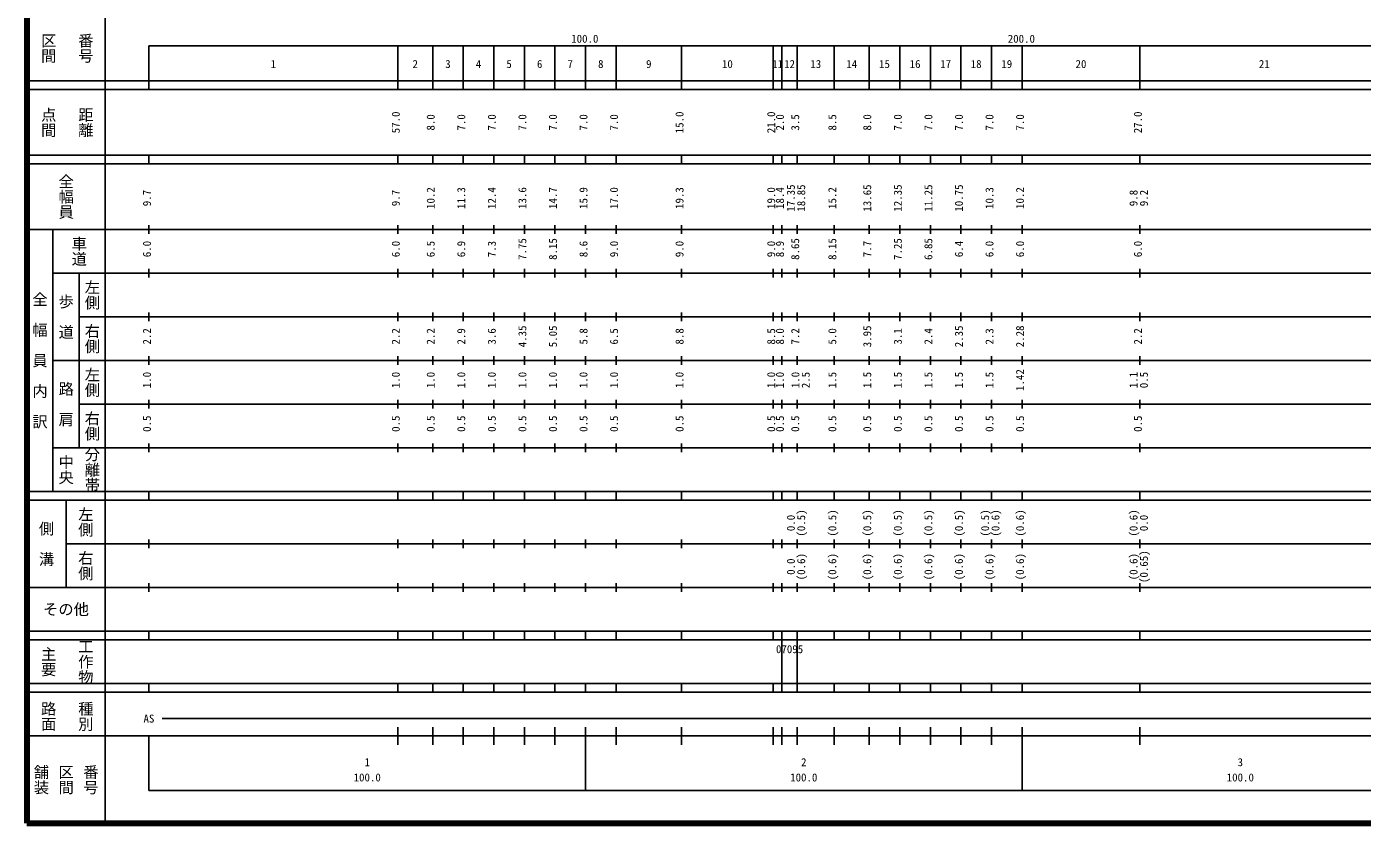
# Model space of a CAD drawing. Units: millimetres on the paper, enlarged 1000 times. Extents: x 40000 to 680000, y 20000 to 380000.
# Drawn here: x 40000 to 345942, y 20000 to 202409 of the extents above; entities that cross this region are included whole.
import ezdxf
from ezdxf.enums import TextEntityAlignment as Align

# ---------------------------------------------------------------- set-up
doc = ezdxf.new("R2010")
doc.units = ezdxf.units.MM
doc.header["$LTSCALE"] = 1000
doc.layers.add('M-TTL', color=2, linetype='Continuous', lineweight=140)
doc.layers.add('M-TTL-BAND', color=7, linetype='Continuous', lineweight=25)
doc.styles.add('@ＭＳ ゴシック', font='')
doc.styles.add('ＭＳ ゴシック', font='')
doc.styles.get('@ＭＳ ゴシック').set_extended_font_data('@MS Gothic')
doc.styles.get('ＭＳ ゴシック').set_extended_font_data('MS Gothic')

msp = doc.modelspace()

# ---------------------------------------------------------------- linework, layer by layer
at = {"layer": 'M-TTL'}
for p, q in [((40000, 380000), (40000, 20000)), ((40000, 20000), (680000, 20000))]:
    msp.add_line(p, q, dxfattribs=at)
at = {"layer": 'M-TTL-BAND'}
for p, q in [((58000, 370000), (58000, 20000)), ((68000, 198000), (579000, 198000)), ((68000, 198000), (68000, 188000)), ((125000, 188000), (125000, 198000)), ((133000, 188000), (133000, 198000)), ((140000, 188000), (140000, 198000)), ((147000, 188000), (147000, 198000)), ((154000, 188000), (154000, 198000)), ((161000, 188000), (161000, 198000)), ((168000, 188000), (168000, 198000)), ((175000, 188000), (175000, 198000)), ((190000, 188000), (190000, 198000)), ((211000, 188000), (211000, 198000)), ((213000, 188000), (213000, 198000)), ((216500, 188000), (216500, 198000)), ((225000, 188000), (225000, 198000)), ((233000, 188000), (233000, 198000)), ((240000, 188000), (240000, 198000)), ((247000, 188000), (247000, 198000)), ((254000, 188000), (254000, 198000)), ((261000, 188000), (261000, 198000)), ((268000, 188000), (268000, 198000)), ((295000, 188000), (295000, 198000)), ((40000, 190000), (579000, 190000)), ((40000, 188000), (579000, 188000)), ((40000, 173000), (579000, 173000)), ((68000, 171000), (68000, 173000)), ((125000, 171000), (125000, 173000)), ((133000, 171000), (133000, 173000)), ((140000, 171000), (140000, 173000)), ((147000, 171000), (147000, 173000)), ((154000, 171000), (154000, 173000)), ((161000, 171000), (161000, 173000)), ((168000, 171000), (168000, 173000)), ((175000, 171000), (175000, 173000)), ((190000, 171000), (190000, 173000)), ((211000, 171000), (211000, 173000)), ((213000, 171000), (213000, 173000)), ((216500, 171000), (216500, 173000)), ((225000, 171000), (225000, 173000)), ((233000, 171000), (233000, 173000)), ((240000, 171000), (240000, 173000)), ((247000, 171000), (247000, 173000)), ((254000, 171000), (254000, 173000)), ((261000, 171000), (261000, 173000)), ((268000, 171000), (268000, 173000)), ((295000, 171000), (295000, 173000)), ((40000, 171000), (579000, 171000)), ((68000, 155000), (68000, 157000)), ((125000, 155000), (125000, 157000)), ((133000, 155000), (133000, 157000)), ((140000, 155000), (140000, 157000)), ((147000, 155000), (147000, 157000)), ((154000, 155000), (154000, 157000)), ((161000, 155000), (161000, 157000)), ((168000, 155000), (168000, 157000)), ((175000, 155000), (175000, 157000)), ((190000, 155000), (190000, 157000)), ((211000, 155000), (211000, 157000)), ((213000, 155000), (213000, 157000)), ((216500, 155000), (216500, 157000)), ((225000, 155000), (225000, 157000)), ((233000, 155000), (233000, 157000)), ((240000, 155000), (240000, 157000)), ((247000, 155000), (247000, 157000)), ((254000, 155000), (254000, 157000)), ((261000, 155000), (261000, 157000)), ((268000, 155000), (268000, 157000)), ((295000, 155000), (295000, 157000)), ((40000, 156000), (579000, 156000)), ((46000, 96000), (46000, 156000)), ((68000, 145000), (68000, 147000)), ((125000, 145000), (125000, 147000)), ((133000, 145000), (133000, 147000)), ((140000, 145000), (140000, 147000)), ((147000, 145000), (147000, 147000)), ((154000, 145000), (154000, 147000)), ((161000, 145000), (161000, 147000)), ((168000, 145000), (168000, 147000)), ((175000, 145000), (175000, 147000)), ((190000, 145000), (190000, 147000)), ((211000, 145000), (211000, 147000)), ((213000, 145000), (213000, 147000)), ((216500, 145000), (216500, 147000)), ((225000, 145000), (225000, 147000)), ((233000, 145000), (233000, 147000)), ((240000, 145000), (240000, 147000)), ((247000, 145000), (247000, 147000)), ((254000, 145000), (254000, 147000)), ((261000, 145000), (261000, 147000)), ((268000, 145000), (268000, 147000)), ((295000, 145000), (295000, 147000)), ((46000, 146000), (579000, 146000)), ((52000, 146000), (52000, 106000)), ((52000, 136000), (579000, 136000)), ((68000, 135000), (68000, 137000)), ((125000, 135000), (125000, 137000)), ((133000, 135000), (133000, 137000)), ((140000, 135000), (140000, 137000)), ((147000, 135000), (147000, 137000)), ((154000, 135000), (154000, 137000)), ((161000, 135000), (161000, 137000)), ((168000, 135000), (168000, 137000)), ((175000, 135000), (175000, 137000)), ((190000, 135000), (190000, 137000)), ((211000, 135000), (211000, 137000)), ((213000, 135000), (213000, 137000)), ((216500, 135000), (216500, 137000)), ((225000, 135000), (225000, 137000)), ((233000, 135000), (233000, 137000)), ((240000, 135000), (240000, 137000)), ((247000, 135000), (247000, 137000)), ((254000, 135000), (254000, 137000)), ((261000, 135000), (261000, 137000)), ((268000, 135000), (268000, 137000)), ((295000, 135000), (295000, 137000)), ((46000, 126000), (579000, 126000)), ((68000, 125000), (68000, 127000)), ((125000, 125000), (125000, 127000)), ((133000, 125000), (133000, 127000)), ((140000, 125000), (140000, 127000)), ((147000, 125000), (147000, 127000)), ((154000, 125000), (154000, 127000)), ((161000, 125000), (161000, 127000)), ((168000, 125000), (168000, 127000)), ((175000, 125000), (175000, 127000)), ((190000, 125000), (190000, 127000)), ((211000, 125000), (211000, 127000)), ((213000, 125000), (213000, 127000)), ((216500, 125000), (216500, 127000)), ((225000, 125000), (225000, 127000)), ((233000, 125000), (233000, 127000)), ((240000, 125000), (240000, 127000)), ((247000, 125000), (247000, 127000)), ((254000, 125000), (254000, 127000)), ((261000, 125000), (261000, 127000)), ((268000, 125000), (268000, 127000)), ((295000, 125000), (295000, 127000)), ((68000, 115000), (68000, 117000)), ((125000, 115000), (125000, 117000)), ((133000, 115000), (133000, 117000)), ((140000, 115000), (140000, 117000)), ((147000, 115000), (147000, 117000)), ((154000, 115000), (154000, 117000)), ((161000, 115000), (161000, 117000)), ((168000, 115000), (168000, 117000)), ((175000, 115000), (175000, 117000)), ((190000, 115000), (190000, 117000)), ((211000, 115000), (211000, 117000)), ((213000, 115000), (213000, 117000)), ((216500, 115000), (216500, 117000)), ((225000, 115000), (225000, 117000)), ((233000, 115000), (233000, 117000)), ((240000, 115000), (240000, 117000)), ((247000, 115000), (247000, 117000)), ((254000, 115000), (254000, 117000)), ((261000, 115000), (261000, 117000)), ((268000, 115000), (268000, 117000)), ((295000, 115000), (295000, 117000)), ((52000, 116000), (579000, 116000)), ((46000, 106000), (579000, 106000)), ((68000, 105000), (68000, 107000)), ((125000, 105000), (125000, 107000)), ((133000, 105000), (133000, 107000)), ((140000, 105000), (140000, 107000)), ((147000, 105000), (147000, 107000)), ((154000, 105000), (154000, 107000)), ((161000, 105000), (161000, 107000)), ((168000, 105000), (168000, 107000)), ((175000, 105000), (175000, 107000)), ((190000, 105000), (190000, 107000)), ((211000, 105000), (211000, 107000)), ((213000, 105000), (213000, 107000)), ((216500, 105000), (216500, 107000)), ((225000, 105000), (225000, 107000)), ((233000, 105000), (233000, 107000)), ((240000, 105000), (240000, 107000)), ((247000, 105000), (247000, 107000)), ((254000, 105000), (254000, 107000)), ((261000, 105000), (261000, 107000)), ((268000, 105000), (268000, 107000)), ((295000, 105000), (295000, 107000)), ((40000, 96000), (579000, 96000)), ((68000, 94000), (68000, 96000)), ((125000, 94000), (125000, 96000)), ((133000, 94000), (133000, 96000)), ((140000, 94000), (140000, 96000)), ((147000, 94000), (147000, 96000)), ((154000, 94000), (154000, 96000)), ((161000, 94000), (161000, 96000)), ((168000, 94000), (168000, 96000)), ((175000, 94000), (175000, 96000)), ((190000, 94000), (190000, 96000)), ((211000, 94000), (211000, 96000)), ((213000, 94000), (213000, 96000)), ((216500, 94000), (216500, 96000)), ((225000, 94000), (225000, 96000)), ((233000, 94000), (233000, 96000)), ((240000, 94000), (240000, 96000)), ((247000, 94000), (247000, 96000)), ((254000, 94000), (254000, 96000)), ((261000, 94000), (261000, 96000)), ((268000, 94000), (268000, 96000)), ((295000, 94000), (295000, 96000)), ((40000, 94000), (579000, 94000)), ((49000, 94000), (49000, 74000)), ((49000, 84000), (579000, 84000)), ((68000, 83000), (68000, 85000)), ((125000, 83000), (125000, 85000)), ((133000, 83000), (133000, 85000)), ((140000, 83000), (140000, 85000)), ((147000, 83000), (147000, 85000)), ((154000, 83000), (154000, 85000)), ((161000, 83000), (161000, 85000)), ((168000, 83000), (168000, 85000)), ((175000, 83000), (175000, 85000)), ((190000, 83000), (190000, 85000)), ((211000, 83000), (211000, 85000)), ((213000, 83000), (213000, 85000)), ((216500, 83000), (216500, 85000)), ((225000, 83000), (225000, 85000)), ((233000, 83000), (233000, 85000)), ((240000, 83000), (240000, 85000)), ((247000, 83000), (247000, 85000)), ((254000, 83000), (254000, 85000)), ((261000, 83000), (261000, 85000)), ((268000, 83000), (268000, 85000)), ((295000, 83000), (295000, 85000)), ((40000, 74000), (579000, 74000)), ((68000, 73000), (68000, 75000)), ((125000, 73000), (125000, 75000)), ((133000, 73000), (133000, 75000)), ((140000, 73000), (140000, 75000)), ((147000, 73000), (147000, 75000)), ((154000, 73000), (154000, 75000)), ((161000, 73000), (161000, 75000)), ((168000, 73000), (168000, 75000)), ((175000, 73000), (175000, 75000)), ((190000, 73000), (190000, 75000)), ((211000, 73000), (211000, 75000)), ((213000, 73000), (213000, 75000)), ((216500, 73000), (216500, 75000)), ((225000, 73000), (225000, 75000)), ((233000, 73000), (233000, 75000)), ((240000, 73000), (240000, 75000)), ((247000, 73000), (247000, 75000)), ((254000, 73000), (254000, 75000)), ((261000, 73000), (261000, 75000)), ((268000, 73000), (268000, 75000)), ((295000, 73000), (295000, 75000)), ((40000, 64000), (579000, 64000)), ((40000, 62000), (579000, 62000)), ((68000, 62000), (68000, 64000)), ((125000, 62000), (125000, 64000)), ((133000, 62000), (133000, 64000)), ((140000, 62000), (140000, 64000)), ((147000, 62000), (147000, 64000)), ((154000, 62000), (154000, 64000)), ((161000, 62000), (161000, 64000)), ((168000, 62000), (168000, 64000)), ((175000, 62000), (175000, 64000)), ((190000, 62000), (190000, 64000)), ((211000, 62000), (211000, 64000)), ((213000, 62000), (213000, 64000)), ((213000, 52000), (213000, 62000)), ((216500, 62000), (216500, 64000)), ((216500, 52000), (216500, 62000)), ((225000, 62000), (225000, 64000)), ((233000, 62000), (233000, 64000)), ((240000, 62000), (240000, 64000)), ((247000, 62000), (247000, 64000)), ((254000, 62000), (254000, 64000)), ((261000, 62000), (261000, 64000)), ((268000, 62000), (268000, 64000)), ((295000, 62000), (295000, 64000)), ((40000, 52000), (579000, 52000)), ((40000, 50000), (579000, 50000)), ((68000, 50000), (68000, 52000)), ((125000, 50000), (125000, 52000)), ((133000, 50000), (133000, 52000)), ((140000, 50000), (140000, 52000)), ((147000, 50000), (147000, 52000)), ((154000, 50000), (154000, 52000)), ((161000, 50000), (161000, 52000)), ((168000, 50000), (168000, 52000)), ((175000, 50000), (175000, 52000)), ((190000, 50000), (190000, 52000)), ((211000, 50000), (211000, 52000)), ((213000, 50000), (213000, 52000)), ((216500, 50000), (216500, 52000)), ((225000, 50000), (225000, 52000)), ((233000, 50000), (233000, 52000)), ((240000, 50000), (240000, 52000)), ((247000, 50000), (247000, 52000)), ((254000, 50000), (254000, 52000)), ((261000, 50000), (261000, 52000)), ((268000, 50000), (268000, 52000)), ((295000, 50000), (295000, 52000)), ((71000, 44000), (559000, 44000)), ((40000, 40000), (579000, 40000)), ((68000, 40000), (68000, 27500)), ((125000, 38000), (125000, 42000)), ((133000, 38000), (133000, 42000)), ((140000, 38000), (140000, 42000)), ((147000, 38000), (147000, 42000)), ((154000, 38000), (154000, 42000)), ((161000, 38000), (161000, 42000)), ((168000, 27500), (168000, 42000)), ((175000, 38000), (175000, 42000)), ((190000, 38000), (190000, 42000)), ((211000, 38000), (211000, 42000)), ((213000, 38000), (213000, 42000)), ((216500, 38000), (216500, 42000)), ((225000, 38000), (225000, 42000)), ((233000, 38000), (233000, 42000)), ((240000, 38000), (240000, 42000)), ((247000, 38000), (247000, 42000)), ((254000, 38000), (254000, 42000)), ((261000, 38000), (261000, 42000)), ((268000, 27500), (268000, 42000)), ((295000, 38000), (295000, 42000)), ((68000, 27500), (579000, 27500))]:
    msp.add_line(p, q, dxfattribs=at)

# ---------------------------------------------------------------- texts
at = {"layer": 'M-TTL-BAND', "style": '@ＭＳ ゴシック'}
for s, p in [('区間', (45000, 197500)), ('番号', (53500, 197500)), ('点間', (45000, 180500)), ('距離', (53500, 180500)), ('全幅員', (49000, 163500)), ('車道', (52000, 151000)), ('左側', (55000, 141000)), ('全\u3000幅\u3000員\u3000内\u3000訳', (43000, 126000)), ('歩\u3000道', (49000, 136000)), ('右側', (55000, 131000)), ('左側', (55000, 121000)), ('路\u3000肩', (49000, 116000)), ('右側', (55000, 111000)), ('中央', (49000, 101000)), ('分離帯', (55000, 101000)), ('左側', (53500, 89000)), ('側\u3000溝', (44500, 84000)), ('右側', (53500, 79000)), ('工作物', (53500, 57000)), ('主要', (45000, 57000)), ('路面', (45000, 44500)), ('種別', (53500, 44500)), ('舗装', (43333, 30000)), ('区間', (49000, 30000)), ('番号', (54667, 30000))]:
    msp.add_text(s, height=2566, rotation=270, dxfattribs=at).set_placement(p, align=Align.MIDDLE_CENTER)
at = {"layer": 'M-TTL-BAND', "style": 'ＭＳ ゴシック'}
for s, p in [('100.0', (167844, 198195)), ('200.0', (267844, 198195)), ('1', (96500, 192405)), ('2', (129000, 192405)), ('3', (136500, 192405)), ('4', (143500, 192405)), ('5', (150500, 192405)), ('6', (157500, 192405)), ('7', (164500, 192405)), ('8', (171500, 192405)), ('9', (182500, 192405)), ('10', (200500, 192405)), ('11', (212000, 192405)), ('12', (214750, 192405)), ('13', (220750, 192405)), ('14', (229000, 192405)), ('15', (236500, 192405)), ('16', (243500, 192405)), ('17', (250500, 192405)), ('18', (257500, 192405)), ('19', (264500, 192405)), ('20', (281500, 192405)), ('21', (323500, 192405)), ('07095', (214750, 58405)), ('AS', (68000, 42500)), ('1', (118000, 32523)), ('2', (218000, 32523)), ('3', (318000, 32523)), ('100.0', (118000, 29033)), ('100.0', (218000, 29033)), ('100.0', (318000, 29033))]:
    msp.add_text(s, height=1833, dxfattribs=at).set_placement(p, align=Align.BOTTOM_CENTER)
for s, p in [('57.0', (126000, 180500)), ('8.0', (134000, 180500)), ('7.0', (141000, 180500)), ('7.0', (148000, 180500)), ('7.0', (155000, 180500)), ('7.0', (162000, 180500)), ('7.0', (169000, 180500)), ('7.0', (176000, 180500)), ('15.0', (191000, 180500)), ('21.0', (212000, 180500)), ('2.0', (214000, 180500)), ('3.5', (217500, 180500)), ('8.5', (226000, 180500)), ('8.0', (234000, 180500)), ('7.0', (241000, 180500)), ('7.0', (248000, 180500)), ('7.0', (255000, 180500)), ('7.0', (262000, 180500)), ('7.0', (269000, 180500)), ('27.0', (296000, 180500)), ('10.2', (134000, 163174)), ('11.3', (141000, 163174)), ('12.4', (148000, 163174)), ('13.6', (155000, 163174)), ('14.7', (162000, 163174)), ('15.9', (169000, 163174)), ('17.0', (176000, 163174)), ('19.3', (191000, 163174)), ('19.0', (212000, 163174)), ('18.4', (214000, 163174)), ('17.35', (216500, 163174)), ('18.85', (218870, 163174)), ('15.2', (226000, 163174)), ('13.65', (234000, 163174)), ('12.35', (241000, 163174)), ('11.25', (248000, 163174)), ('10.75', (255000, 163174)), ('10.3', (262000, 163174)), ('10.2', (269000, 163174)), ('9.7', (69000, 163174)), ('9.7', (126000, 163174)), ('9.8', (295000, 163174)), ('9.2', (297370, 163174)), ('6.0', (69000, 151500)), ('6.0', (126000, 151500)), ('6.5', (134000, 151500)), ('6.9', (141000, 151500)), ('7.3', (148000, 151500)), ('7.75', (155000, 151500)), ('8.15', (162000, 151500)), ('8.6', (169000, 151500)), ('9.0', (176000, 151500)), ('9.0', (191000, 151500)), ('9.0', (212000, 151500)), ('8.9', (214000, 151500)), ('8.65', (217500, 151500)), ('8.15', (226000, 151500)), ('7.7', (234000, 151500)), ('7.25', (241000, 151500)), ('6.85', (248000, 151500)), ('6.4', (255000, 151500)), ('6.0', (262000, 151500)), ('6.0', (269000, 151500)), ('6.0', (296000, 151500)), ('2.2', (69000, 131500)), ('2.2', (126000, 131500)), ('2.2', (134000, 131500)), ('2.9', (141000, 131500)), ('3.6', (148000, 131500)), ('4.35', (155000, 131500)), ('5.05', (162000, 131500)), ('5.8', (169000, 131500)), ('6.5', (176000, 131500)), ('8.8', (191000, 131500)), ('8.5', (212000, 131500)), ('8.0', (214000, 131500)), ('7.2', (217500, 131500)), ('5.0', (226000, 131500)), ('3.95', (234000, 131500)), ('3.1', (241000, 131500)), ('2.4', (248000, 131500)), ('2.35', (255000, 131500)), ('2.3', (262000, 131500)), ('2.28', (269000, 131500)), ('2.2', (296000, 131500)), ('1.0', (69000, 121500)), ('1.0', (126000, 121500)), ('1.0', (134000, 121500)), ('1.0', (141000, 121500)), ('1.0', (148000, 121500)), ('1.0', (155000, 121500)), ('1.0', (162000, 121500)), ('1.0', (169000, 121500)), ('1.0', (176000, 121500)), ('1.0', (191000, 121500)), ('1.0', (212000, 121500)), ('1.0', (214000, 121500)), ('1.0', (217540, 121500)), ('2.5', (219910, 121500)), ('1.5', (226000, 121500)), ('1.5', (234000, 121500)), ('1.5', (241000, 121500)), ('1.5', (248000, 121500)), ('1.5', (255000, 121500)), ('1.5', (262000, 121500)), ('1.42', (269000, 121500)), ('1.1', (295000, 121500)), ('0.5', (297370, 121500)), ('0.5', (69000, 111500)), ('0.5', (126000, 111500)), ('0.5', (134000, 111500)), ('0.5', (141000, 111500)), ('0.5', (148000, 111500)), ('0.5', (155000, 111500)), ('0.5', (162000, 111500)), ('0.5', (169000, 111500)), ('0.5', (176000, 111500)), ('0.5', (191000, 111500)), ('0.5', (212000, 111500)), ('0.5', (214000, 111500)), ('0.5', (217500, 111500)), ('0.5', (226000, 111500)), ('0.5', (234000, 111500)), ('0.5', (241000, 111500)), ('0.5', (248000, 111500)), ('0.5', (255000, 111500)), ('0.5', (262000, 111500)), ('0.5', (269000, 111500)), ('0.5', (296000, 111500)), ('0.0', (216500, 88764)), ('(0.5)', (218870, 88764)), ('(0.5)', (226000, 88764)), ('(0.5)', (234000, 88764)), ('(0.5)', (241000, 88764)), ('(0.5)', (248000, 88764)), ('(0.5)', (255000, 88764)), ('(0.5)', (261000, 88764)), ('(0.6)', (263370, 88764)), ('(0.6)', (269000, 88764)), ('(0.6)', (295000, 88764)), ('0.0', (297370, 88764)), ('0.0', (216500, 78764)), ('(0.6)', (218870, 78764)), ('(0.6)', (226000, 78764)), ('(0.6)', (234000, 78764)), ('(0.6)', (241000, 78764)), ('(0.6)', (248000, 78764)), ('(0.6)', (255000, 78764)), ('(0.6)', (262000, 78764)), ('(0.6)', (269000, 78764)), ('(0.6)', (295000, 78764)), ('(0.65)', (297370, 78764))]:
    msp.add_text(s, height=1833, rotation=90, dxfattribs=at).set_placement(p, align=Align.BOTTOM_CENTER)
msp.add_text('その他', height=2566, dxfattribs=at).set_placement((49000, 69000), align=Align.MIDDLE_CENTER)

doc.saveas('drawing.dxf')
